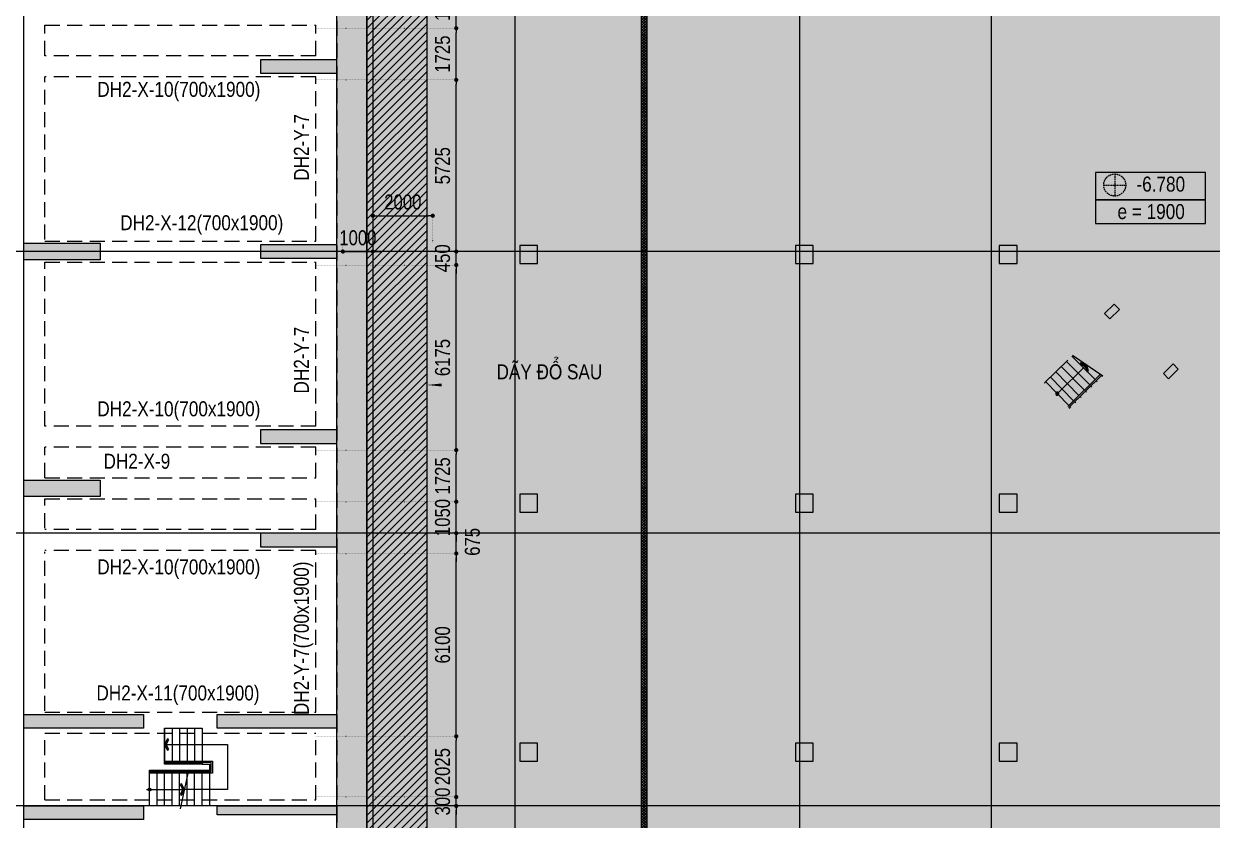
# Model space of a CAD drawing. Header units: millimetres. Extents: x 2356525 to 2927188, y -665534 to -417818.
# Drawn here: x 2714539 to 2754202, y -512806 to -486232 of the extents above; entities that cross this region are included whole.
import ezdxf
from ezdxf.enums import TextEntityAlignment as Align
from ezdxf.xclip import XClip

# ---------------------------------------------------------------- set-up
doc = ezdxf.new("R2010")
doc.units = ezdxf.units.MM
doc.header["$LTSCALE"] = 200
doc.header["$MEASUREMENT"] = 0
doc.header["$XCLIPFRAME"] = 0
for name, pattern in [('$1$CHG_XX_Damsan_Ham 2$0$HIDDEN', [0.375, 0.25, -0.125]), ('$1$HIDDEN', [0.375, 0.25, -0.125]), ('CHG_XX_Cot_Ham 2$0$$AUDIT_BAD_LTYPE3', [0]), ('CHG_XX_Damsan_Ham 2$0$CHG_XX_Damsan_Ham 2$0$HIDDEN', [0.375, 0.25, -0.125]), ('CHG_XX_Damsan_Ham 2$0$MB Ham 2$0$Hidden21', [3, 2, -1]), ('CHG_XX_Luoi truc$0$MB_Luoi truc$0$Center101', [13, 10, -1, 1, -1]), ('DOT2', [0.125, 0, -0.125])]:
    doc.linetypes.add(name, pattern=pattern)
doc.layers.get('0').update_dxf_attribs({"lineweight": 9})
doc.layers.get('Defpoints').update_dxf_attribs({"color": 10, "lineweight": 0})
for name, color, linetype, lineweight in [("$1$'S_General_Hidden_1 Thin", 1, '$1$HIDDEN', 18), ('$1$CHG_XX_Damsan_Ham 2$0$DBAO', 3, 'Continuous', 13), ('$1$CHG_XX_Damsan_Ham 2$0$DMo', 9, '$1$CHG_XX_Damsan_Ham 2$0$HIDDEN', 9), ('$1$CHG_XX_Damsan_Ham 2$0$TTP-TEXT', 30, 'Continuous', 5), ('CHG_XX_Cot_Ham 2$0$NS-Pier-H2', 150, 'Continuous', 13), ('CHG_XX_Cot_Ham 2$0$NS-Pier-H2 @ 1', 150, 'Continuous', 13), ('CHG_XX_Cot_Ham 2$0$NS-Pier-H2 @ 150', 150, 'Continuous', 13), ("CHG_XX_Damsan_Ham 2$0$CHG_XX_Damsan_Ham 2$0$'S_General_Hidden_1 Thin", 1, 'CHG_XX_Damsan_Ham 2$0$CHG_XX_Damsan_Ham 2$0$HIDDEN', 18), ('CHG_XX_Damsan_Ham 2$0$CHG_XX_Damsan_Ham 2$0$DBAO', 3, 'Continuous', 13), ('CHG_XX_Damsan_Ham 2$0$CHG_XX_Damsan_Ham 2$0$DTE-MEP-H-SLAB TEXT', 3, 'Continuous', 0), ('CHG_XX_Damsan_Ham 2$0$CHG_XX_Damsan_Ham 2$0$HATCH', 154, 'Continuous', 9), ('CHG_XX_Damsan_Ham 2$0$CHG_XX_Damsan_Ham 2$0$mach ngung thi cong', 6, 'Continuous', 13), ('CHG_XX_Damsan_Ham 2$0$CHG_XX_Damsan_Ham 2$0$Start hatch', 8, 'Continuous', 25), ('CHG_XX_Damsan_Ham 2$0$HATCH', 57, 'Continuous', 9), ('CHG_XX_Damsan_Ham 2$0$mach ngung thi cong', 6, 'Continuous', 13), ('CHG_XX_Damsan_Ham 2$0$tam cap ram', 8, 'Continuous', 5), ('DBAO', 90, 'Continuous', 13), ('TEXT P X', 1, 'Continuous', 9), ('TEXT P Y', 2, 'Continuous', 15)]:
    doc.layers.add(name, color=color, linetype=linetype, lineweight=lineweight)
for name, color, linetype in [('8', 8, 'Continuous'), ("CHG_XX_Damsan_Ham 2$0$CHG_XX_Damsan_Ham 2$0$'S_General_Hatch_8", 8, 'Continuous'), ('CHG_XX_Damsan_Ham 2$0$MB Ham 2$0$Staircase', 30, 'Continuous'), ('CHG_XX_Damsan_Ham 2$0$MB Ham 2$0$Staircase Hidden', 34, 'CHG_XX_Damsan_Ham 2$0$MB Ham 2$0$Hidden21'), ('CHG_XX_Luoi truc$0$Grid', 34, 'Continuous'), ('CHG_XX_Luoi truc$0$Grid Line', 251, 'CHG_XX_Luoi truc$0$MB_Luoi truc$0$Center101'), ('dim', 1, 'Continuous')]:
    doc.layers.add(name, color=color, linetype=linetype)
for name, color, linetype, lineweight, plot in [('CHG_XX_Cot_Ham 2$0$NS-Column-H2', 90, 'Continuous', 13, False), ('CHG_XX_Cot_Ham 2$0$NS-Column-H2 @ 1', 90, 'Continuous', 13, False), ('CHG_XX_Cot_Ham 2$0$NS-Column-H2 @ 150', 90, 'Continuous', 13, False)]:
    doc.layers.add(name, color=color, linetype=linetype, lineweight=lineweight, plot=plot)
doc.styles.add('$1$CHG_XX_Damsan_Ham 2$0$TTP-HelCon', font='')
doc.styles.add('CHG_XX_Luoi truc$0$MB_Luoi truc$0$Grid A-F$0$VNI-HelveCB', font='')
doc.styles.add('MB_Luoi truc$0$Arial_C', font='arial.ttf', dxfattribs={"width": 0.8})
doc.styles.add('TTP-HelCon', font='')
doc.styles.get('$1$CHG_XX_Damsan_Ham 2$0$TTP-HelCon').set_extended_font_data('VNI-Helve-Condense')
doc.styles.get('CHG_XX_Luoi truc$0$MB_Luoi truc$0$Grid A-F$0$VNI-HelveCB').set_extended_font_data('VNI-Helve-Condense', bold=True)
doc.styles.get('TTP-HelCon').set_extended_font_data('VNI-Helve-Condense')
doc.dimstyles.new('200', dxfattribs={"dimscale": 200, "dimtxt": 2.5, "dimasz": 0.7, "dimexe": 0.0003, "dimexo": 0, "dimgap": 1, "dimtad": 1, "dimdec": 0, "dimzin": 12, "dimdsep": 46, "dimtxsty": 'MB_Luoi truc$0$Arial_C', "dimblk": 'MB_Luoi truc$0$_Dot', "dimcen": 0.5, "dimclrd": 256, "dimclre": 8, "dimclrt": 1, "dimadec": 0, "dimazin": 0, "dimtfac": 1, "dimtdec": 0, "dimtix": 1, "dimtmove": 2, "dimatfit": 3, "dimldrblk": 'MB_Luoi truc$0$HTT Arrow 30', "dimfxl": 1, "dimtolj": 1, "dimtzin": 0, "dimlwe": -1, "dimarcsym": 0})
pattern_1 = [(45, (170555.19, -8650), (-44.194174, 44.194174), []), (135, (170555.19, -8650), (-44.194174, -44.194174), [])]

# ---------------------------------------------------------------- blocks, each defined once
blk = doc.blocks.new('*U864')
at = {"layer": 'CHG_XX_Cot_Ham 2$0$NS-Pier-H2 @ 1'}
h = blk.add_hatch(color=256, dxfattribs=at)
h.dxf.hatch_style = 1
h.paths.add_polyline_path([(450, 0), (0, 0), (0, -2550), (450, -2550)])
at = {"layer": 'CHG_XX_Cot_Ham 2$0$NS-Pier-H2 @ 150'}
h = blk.add_hatch(color=256, dxfattribs=at)
h.dxf.hatch_style = 1
h.paths.add_polyline_path([(450, 0), (0, 0), (0, -2550), (450, -2550)])
blk = doc.blocks.new('CHG_XX_Cot_Ham 2$0$Block A_C450x2250')
at = {"layer": 'CHG_XX_Cot_Ham 2$0$NS-Pier-H2'}
blk.add_lwpolyline([(450, -2550), (0, -2550), (0, 0), (450, 0)], close=True, dxfattribs=at)
blk.add_blockref('*U864', (0, 0), dxfattribs=at)
blk = doc.blocks.new('*U865')
at = {"layer": 'CHG_XX_Cot_Ham 2$0$NS-Column-H2 @ 1'}
h = blk.add_hatch(color=256, dxfattribs=at)
h.dxf.hatch_style = 1
h.paths.add_polyline_path([(-300, -300), (-300, 300), (300, 300), (300, -300)])
at = {"layer": 'CHG_XX_Cot_Ham 2$0$NS-Column-H2 @ 150'}
h = blk.add_hatch(color=256, dxfattribs=at)
h.dxf.hatch_style = 1
h.paths.add_polyline_path([(-300, -300), (-300, 300), (300, 300), (300, -300)])
blk = doc.blocks.new('CHG_XX_Cot_Ham 2$0$HoBoi_C600x600')
at = {"layer": 'CHG_XX_Cot_Ham 2$0$NS-Column-H2'}
blk.add_lwpolyline([(300, -300), (300, 300), (-300, 300), (-300, -300)], close=True, dxfattribs=at)
blk.add_blockref('*U865', (0, 0), dxfattribs=at)
blk = doc.blocks.new('CHG_XX_Cot_Ham 2$0$Block A_C10450x300')
at = {"layer": 'CHG_XX_Cot_Ham 2$0$NS-Pier-H2'}
h = blk.add_hatch(color=256, dxfattribs=at)
h.dxf.hatch_style = 1
h.paths.add_polyline_path([(6450, 0), (6450, -450), (10450, -450), (10450, 0)])
h.paths.add_polyline_path([(4000, -450), (4000, 0), (0, 0), (0, -450)])
for points in [[(0, 0), (4000, 0), (4000, -450), (0, -450)], [(6450, 0), (10450, 0), (10450, -450), (6450, -450)]]:
    blk.add_lwpolyline(points, close=True, dxfattribs=at)
blk = doc.blocks.new('*U867')
at = {"layer": 'CHG_XX_Cot_Ham 2$0$NS-Pier-H2 @ 1'}
h = blk.add_hatch(color=256, dxfattribs=at)
h.dxf.hatch_style = 1
h.paths.add_polyline_path([(550, 0), (0, 0), (0, -2550), (550, -2550)])
at = {"layer": 'CHG_XX_Cot_Ham 2$0$NS-Pier-H2 @ 150'}
h = blk.add_hatch(color=256, dxfattribs=at)
h.dxf.hatch_style = 1
h.paths.add_polyline_path([(550, 0), (0, 0), (0, -2550), (550, -2550)])
blk = doc.blocks.new('CHG_XX_Cot_Ham 2$0$550x2550')
at = {"layer": 'CHG_XX_Cot_Ham 2$0$NS-Pier-H2'}
blk.add_lwpolyline([(550, -2550), (0, -2550), (0, 0), (550, 0)], close=True, dxfattribs=at)
blk.add_blockref('*U867', (0, 0), dxfattribs=at)
blk = doc.blocks.new('*U835')
at = {"layer": 'CHG_XX_Luoi truc$0$Grid Line'}
blk.add_line((0, 0), (0, 608), dxfattribs=at)
at = {"layer": 'CHG_XX_Luoi truc$0$Grid', "lineweight": -2, "style": 'CHG_XX_Luoi truc$0$MB_Luoi truc$0$Grid A-F$0$VNI-HelveCB'}
for tag, p in [('GRIDSUB', (0, 617)), ('GRID', (0, -9))]:
    blk.add_attdef(tag, text='', height=5, dxfattribs=at).set_placement(p, align=Align.MIDDLE)
blk = doc.blocks.new('*U837')
at = {"layer": 'CHG_XX_Luoi truc$0$Grid Line'}
blk.add_line((0, 0), (0, 438), dxfattribs=at)
at = {"layer": 'CHG_XX_Luoi truc$0$Grid', "lineweight": -2, "style": 'CHG_XX_Luoi truc$0$MB_Luoi truc$0$Grid A-F$0$VNI-HelveCB'}
for tag, p in [('GRIDSUB', (0, 447)), ('GRID', (0, -9))]:
    blk.add_attdef(tag, text='', height=5, dxfattribs=at).set_placement(p, align=Align.MIDDLE)
blk = doc.blocks.new('CHG_XX_Luoi truc')
at = {"layer": 'CHG_XX_Luoi truc$0$Grid', "xscale": 300, "yscale": 300, "zscale": 300}
for p in [(12250, -12747), (22700, -12747), (28650, -12747), (38150, -12747), (44550, -12747)]:
    blk.add_blockref('*U835', p, dxfattribs=at)
at = {"layer": 'CHG_XX_Luoi truc$0$Grid', "xscale": 300.0000000000013, "yscale": 300.0000000000013, "zscale": 300.0000000000013, "rotation": 90}
for p in [(110703, 116150), (110703, 106750), (110703, 97650)]:
    blk.add_blockref('*U837', p, dxfattribs=at)
blk = doc.blocks.new('CHG_XX_Cot_Ham 2')
at = {"layer": 'CHG_XX_Cot_Ham 2$0$NS-Column-H2'}
h = blk.add_hatch(color=256, dxfattribs=at)
h.paths.add_polyline_path([(48641.1, 114396), (48816.3, 114217.7), (48495.4, 113902.2), (48320.1, 114080.5)])
h.paths.add_polyline_path([(50603.8, 112399.1), (50779, 112220.8), (50457.1, 111906.3), (50282.9, 112083.6)])
at = {"layer": 'CHG_XX_Cot_Ham 2$0$NS-Pier-H2'}
h = blk.add_hatch(color=256, dxfattribs=at)
h.dxf.hatch_style = 1
h.paths.add_polyline_path([(99639.2, 163400), (-10900, 163400), (-10900, 85450), (-300, 85450), (-300, 84050), (32350, 84050), (32350, -9000), (103575.5, -9000), (106050, -6022), (106050, 158254.3)])
h.paths.add_polyline_path([(99533.7, 163100), (105750, 158110.4), (105750, 90450), (105650, 90450), (105750, 90450), (105750, 13850), (105750, 13722.3), (105750, -5913.6), (103434.7, -8700), (93599.8, -8700), (93299.8, -8700), (32650, -8700), (32650, 84350), (0, 84350), (0, 85750), (-10600, 85750), (-10600, 163100), (93600, 163100)], flags=16)
h = blk.add_hatch(color=256, dxfattribs=at)
h.dxf.hatch_style = 1
h.paths.add_polyline_path([(18700, 97650), (18700, 97350), (22700, 97350), (22700, 97650)])
h.paths.add_polyline_path([(16250, 97200), (16250, 97650), (12250, 97650), (12250, 97200)])
at = {"layer": 'CHG_XX_Cot_Ham 2$0$NS-Column-H2'}
for points in [[(48641.1, 114396), (48816.3, 114217.7), (48495.4, 113902.2), (48320.1, 114080.5), (48641.1, 114396)], [(50603.8, 112399.1), (50779, 112220.8), (50457.1, 111906.3), (50282.9, 112083.6), (50603.8, 112399.1)], [(50603.8, 112399.1), (50779, 112220.8), (50458.1, 111905.3), (50282.9, 112083.6), (50603.8, 112399.1)]]:
    blk.add_lwpolyline(points, dxfattribs=at)
at = {"layer": 'CHG_XX_Cot_Ham 2$0$NS-Column-H2', "linetype": 'CHG_XX_Cot_Ham 2$0$$AUDIT_BAD_LTYPE3'}
for points in [[(48495.4, 113902.2), (48816.3, 114217.7), (48641.1, 114396), (48320.1, 114080.5), (48495.4, 113902.2)], [(50458.1, 111905.3), (50779, 112220.8), (50603.8, 112399.1), (50282.9, 112083.6), (50458.1, 111905.3)]]:
    blk.add_lwpolyline(points, dxfattribs=at)
at = {"layer": 'CHG_XX_Cot_Ham 2$0$NS-Pier-H2'}
for points in [[(12250, 97650), (16250, 97650), (16250, 97200), (12250, 97200)], [(18700, 97650), (22700, 97650), (22700, 97350), (18700, 97350)]]:
    blk.add_lwpolyline(points, close=True, dxfattribs=at)
at = {"layer": 'Defpoints'}
for p, q in [((48495.4, 113902.2), (48320.1, 114080.5)), ((50458.1, 111905.3), (50282.9, 112083.6))]:
    blk.add_line(p, q, dxfattribs=at)
at = {"layer": 'CHG_XX_Cot_Ham 2$0$NS-Column-H2'}
for p in [(29100, 116050), (38300, 116050), (45100, 116050), (29100, 107750), (38300, 107750), (45100, 107750), (29100, 99450), (38300, 99450), (45100, 99450)]:
    blk.add_blockref('CHG_XX_Cot_Ham 2$0$HoBoi_C600x600', p, dxfattribs=at)
at = {"layer": 'CHG_XX_Cot_Ham 2$0$NS-Pier-H2'}
for name, p in [('CHG_XX_Luoi truc', (0, 0)), ('CHG_XX_Cot_Ham 2$0$Block A_C10450x300', (12250, 100700))]:
    blk.add_blockref(name, p, dxfattribs=at)
at = {"layer": 'CHG_XX_Cot_Ham 2$0$NS-Pier-H2', "xscale": -1, "rotation": 90}
for p in [(20150, 122550), (20150, 116375), (20150, 110200), (20150, 106750), (20150, 106750)]:
    blk.add_blockref('CHG_XX_Cot_Ham 2$0$Block A_C450x2250', p, dxfattribs=at)
at = {"layer": 'CHG_XX_Cot_Ham 2$0$NS-Pier-H2', "rotation": 90}
for p in [(12250, 115875), (12250, 107975)]:
    blk.add_blockref('CHG_XX_Cot_Ham 2$0$550x2550', p, dxfattribs=at)
blk = doc.blocks.new('MB_Luoi truc$0$_Dot')
at = {"color": 0, "linetype": 'ByBlock', "lineweight": -2}
blk.add_line((-0.5, 0), (-1, 0), dxfattribs=at)
at = {"color": 0, "linetype": 'ByBlock', "const_width": 0.5}
blk.add_lwpolyline([(-0.25, 0, 1), (0.25, 0, 1)], format="xyb", close=True, dxfattribs=at)
blk = doc.blocks.new('*D284')
at = {"layer": 'Defpoints', "color": 0, "transparency": 16777216}
for p in [(2724989, -512331), (2728972, -512331), (2724989, -519731)]:
    blk.add_point(p, dxfattribs=at)
at = {"layer": 'dim', "color": 8, "linetype": 'DOT2', "transparency": 16777216}
for p, q in [((2724989, -512331), (2728972, -512331)), ((2724989, -519731), (2728972, -519731))]:
    blk.add_line(p, q, dxfattribs=at)
at = {"layer": 'dim', "lineweight": -2, "transparency": 16777216}
blk.add_line((2728972, -519591), (2728972, -512471), dxfattribs=at)
at = {"layer": 'dim', "lineweight": -2, "transparency": 16777216, "xscale": 140, "yscale": 140, "zscale": 140}
for p, rotation in [((2728972, -512331), 90), ((2728972, -519731), 270)]:
    blk.add_blockref('MB_Luoi truc$0$_Dot', p, dxfattribs=dict(at, rotation=rotation))
at = {"layer": 'dim', "color": 1, "transparency": 16777216, "insert": (2728517, -516031), "char_height": 500, "attachment_point": 5, "rotation": 90, "style": 'MB_Luoi truc$0$Arial_C'}
blk.add_mtext('\\A1;7400', dxfattribs=at)
blk = doc.blocks.new('MB_Luoi truc$0$HTT Arrow 30')
blk.add_hatch(color=256).paths.add_polyline_path([(-2.5, 0.375), (-2.5, -0.375), (0, 0)])
at = {"color": 0, "linetype": 'ByBlock', "lineweight": -2}
for p, q in [((0, 0), (-2.5, 0.375)), ((-2.5, -0.375), (-2.5, 0.375)), ((0, 0), (-2.5, -0.375))]:
    blk.add_line(p, q, dxfattribs=at)
blk = doc.blocks.new('*D285')
at = {"layer": 'Defpoints', "color": 0, "transparency": 16777216}
for p in [(2724289, -512031), (2728972, -512031), (2724989, -512331)]:
    blk.add_point(p, dxfattribs=at)
at = {"layer": 'dim', "color": 8, "linetype": 'DOT2', "transparency": 16777216}
for p, q in [((2724289, -512031), (2728972, -512031)), ((2724989, -512331), (2728972, -512331))]:
    blk.add_line(p, q, dxfattribs=at)
at = {"layer": 'dim', "lineweight": -2, "transparency": 16777216}
for p, q in [((2728972, -511891), (2728972, -511751)), ((2728972, -512331), (2728972, -512031)), ((2728972, -512471), (2728972, -512611))]:
    blk.add_line(p, q, dxfattribs=at)
at = {"layer": 'dim', "lineweight": -2, "transparency": 16777216, "xscale": 140, "yscale": 140, "zscale": 140}
for p, rotation in [((2728972, -512031), 270), ((2728972, -512331), 90)]:
    blk.add_blockref('MB_Luoi truc$0$_Dot', p, dxfattribs=dict(at, rotation=rotation))
at = {"layer": 'dim', "color": 1, "transparency": 16777216, "insert": (2728517, -512181), "char_height": 500, "attachment_point": 5, "rotation": 90, "style": 'MB_Luoi truc$0$Arial_C'}
blk.add_mtext('\\A1;300', dxfattribs=at)
blk = doc.blocks.new('*D286')
at = {"layer": 'Defpoints', "color": 0, "transparency": 16777216}
for p in [(2724289, -510006), (2728972, -510006), (2724289, -512031)]:
    blk.add_point(p, dxfattribs=at)
at = {"layer": 'dim', "color": 8, "linetype": 'DOT2', "transparency": 16777216}
for p, q in [((2724289, -510006), (2728972, -510006)), ((2724289, -512031), (2728972, -512031))]:
    blk.add_line(p, q, dxfattribs=at)
at = {"layer": 'dim', "lineweight": -2, "transparency": 16777216}
blk.add_line((2728972, -511891), (2728972, -510146), dxfattribs=at)
at = {"layer": 'dim', "lineweight": -2, "transparency": 16777216, "xscale": 140, "yscale": 140, "zscale": 140}
for p, rotation in [((2728972, -510006), 90), ((2728972, -512031), 270)]:
    blk.add_blockref('MB_Luoi truc$0$_Dot', p, dxfattribs=dict(at, rotation=rotation))
at = {"layer": 'dim', "color": 1, "transparency": 16777216, "insert": (2728517, -511019), "char_height": 500, "attachment_point": 5, "rotation": 90, "style": 'MB_Luoi truc$0$Arial_C'}
blk.add_mtext('\\A1;2025', dxfattribs=at)
blk = doc.blocks.new('*D287')
at = {"layer": 'Defpoints', "color": 0, "transparency": 16777216}
for p in [(2724289, -503906), (2728972, -503906), (2724289, -510006)]:
    blk.add_point(p, dxfattribs=at)
at = {"layer": 'dim', "color": 8, "linetype": 'DOT2', "transparency": 16777216}
for p, q in [((2724289, -503906), (2728972, -503906)), ((2724289, -510006), (2728972, -510006))]:
    blk.add_line(p, q, dxfattribs=at)
at = {"layer": 'dim', "lineweight": -2, "transparency": 16777216}
blk.add_line((2728972, -509866), (2728972, -504046), dxfattribs=at)
at = {"layer": 'dim', "lineweight": -2, "transparency": 16777216, "xscale": 140, "yscale": 140, "zscale": 140}
for p, rotation in [((2728972, -503906), 90), ((2728972, -510006), 270)]:
    blk.add_blockref('MB_Luoi truc$0$_Dot', p, dxfattribs=dict(at, rotation=rotation))
at = {"layer": 'dim', "color": 1, "transparency": 16777216, "insert": (2728517, -506956), "char_height": 500, "attachment_point": 5, "rotation": 90, "style": 'MB_Luoi truc$0$Arial_C'}
blk.add_mtext('\\A1;6100', dxfattribs=at)
blk = doc.blocks.new('*D288')
at = {"layer": 'Defpoints', "color": 0, "transparency": 16777216}
for p in [(2724989, -503231), (2728972, -503231), (2724289, -503906)]:
    blk.add_point(p, dxfattribs=at)
at = {"layer": 'dim', "color": 8, "linetype": 'DOT2', "transparency": 16777216}
for p, q in [((2724989, -503231), (2728972, -503231)), ((2724289, -503906), (2728972, -503906))]:
    blk.add_line(p, q, dxfattribs=at)
at = {"layer": 'dim', "lineweight": -2, "transparency": 16777216}
for p, q in [((2728972, -503091), (2728972, -502951)), ((2728972, -503906), (2728972, -503231)), ((2728972, -504046), (2728972, -504186))]:
    blk.add_line(p, q, dxfattribs=at)
at = {"layer": 'dim', "lineweight": -2, "transparency": 16777216, "xscale": 140, "yscale": 140, "zscale": 140}
for p, rotation in [((2728972, -503231), 270), ((2728972, -503906), 90)]:
    blk.add_blockref('MB_Luoi truc$0$_Dot', p, dxfattribs=dict(at, rotation=rotation))
at = {"layer": 'dim', "color": 1, "transparency": 16777216, "insert": (2729513, -503519), "char_height": 500, "attachment_point": 5, "rotation": 90, "style": 'MB_Luoi truc$0$Arial_C'}
blk.add_mtext('\\A1;675', dxfattribs=at)
blk = doc.blocks.new('*D289')
at = {"layer": 'Defpoints', "color": 0, "transparency": 16777216}
for p in [(2724289, -502181), (2728972, -502181), (2724989, -503231)]:
    blk.add_point(p, dxfattribs=at)
at = {"layer": 'dim', "lineweight": -2, "transparency": 16777216}
for p, q in [((2728972, -502041), (2728972, -501901)), ((2728972, -503231), (2728972, -502181)), ((2728972, -503371), (2728972, -503511))]:
    blk.add_line(p, q, dxfattribs=at)
at = {"layer": 'dim', "color": 8, "linetype": 'DOT2', "transparency": 16777216}
for p, q in [((2724289, -502181), (2728972, -502181)), ((2724989, -503231), (2728972, -503231))]:
    blk.add_line(p, q, dxfattribs=at)
at = {"layer": 'dim', "lineweight": -2, "transparency": 16777216, "xscale": 140, "yscale": 140, "zscale": 140}
for p, rotation in [((2728972, -502181), 270), ((2728972, -503231), 90)]:
    blk.add_blockref('MB_Luoi truc$0$_Dot', p, dxfattribs=dict(at, rotation=rotation))
at = {"layer": 'dim', "color": 1, "transparency": 16777216, "insert": (2728517, -502706), "char_height": 500, "attachment_point": 5, "rotation": 90, "style": 'MB_Luoi truc$0$Arial_C'}
blk.add_mtext('\\A1;1050', dxfattribs=at)
blk = doc.blocks.new('*D290')
at = {"layer": 'Defpoints', "color": 0, "transparency": 16777216}
for p in [(2724289, -500456), (2728972, -500456), (2724289, -502181)]:
    blk.add_point(p, dxfattribs=at)
at = {"layer": 'dim', "color": 8, "linetype": 'DOT2', "transparency": 16777216}
for p, q in [((2724289, -500456), (2728972, -500456)), ((2724289, -502181), (2728972, -502181))]:
    blk.add_line(p, q, dxfattribs=at)
at = {"layer": 'dim', "lineweight": -2, "transparency": 16777216}
blk.add_line((2728972, -502041), (2728972, -500596), dxfattribs=at)
at = {"layer": 'dim', "lineweight": -2, "transparency": 16777216, "xscale": 140, "yscale": 140, "zscale": 140}
for p, rotation in [((2728972, -500456), 90), ((2728972, -502181), 270)]:
    blk.add_blockref('MB_Luoi truc$0$_Dot', p, dxfattribs=dict(at, rotation=rotation))
at = {"layer": 'dim', "color": 1, "transparency": 16777216, "insert": (2728517, -501319), "char_height": 500, "attachment_point": 5, "rotation": 90, "style": 'MB_Luoi truc$0$Arial_C'}
blk.add_mtext('\\A1;1725', dxfattribs=at)
blk = doc.blocks.new('*D291')
at = {"layer": 'Defpoints', "color": 0, "transparency": 16777216}
for p in [(2724289, -494281), (2728972, -494281), (2724289, -500456)]:
    blk.add_point(p, dxfattribs=at)
at = {"layer": 'dim', "color": 8, "linetype": 'DOT2', "transparency": 16777216}
for p, q in [((2724289, -494281), (2728972, -494281)), ((2724289, -500456), (2728972, -500456))]:
    blk.add_line(p, q, dxfattribs=at)
at = {"layer": 'dim', "lineweight": -2, "transparency": 16777216}
blk.add_line((2728972, -500316), (2728972, -494421), dxfattribs=at)
at = {"layer": 'dim', "lineweight": -2, "transparency": 16777216, "xscale": 140, "yscale": 140, "zscale": 140}
for p, rotation in [((2728972, -494281), 90), ((2728972, -500456), 270)]:
    blk.add_blockref('MB_Luoi truc$0$_Dot', p, dxfattribs=dict(at, rotation=rotation))
at = {"layer": 'dim', "color": 1, "transparency": 16777216, "insert": (2728517, -497369), "char_height": 500, "attachment_point": 5, "rotation": 90, "style": 'MB_Luoi truc$0$Arial_C'}
blk.add_mtext('\\A1;6175', dxfattribs=at)
blk = doc.blocks.new('*D292')
at = {"layer": 'Defpoints', "color": 0, "transparency": 16777216}
for p in [(2724989, -493831), (2728972, -493831), (2724289, -494281)]:
    blk.add_point(p, dxfattribs=at)
at = {"layer": 'dim', "lineweight": -2, "transparency": 16777216}
for p, q in [((2728972, -493691), (2728972, -493551)), ((2728972, -494281), (2728972, -493831)), ((2728972, -494421), (2728972, -494561))]:
    blk.add_line(p, q, dxfattribs=at)
at = {"layer": 'dim', "color": 8, "linetype": 'DOT2', "transparency": 16777216}
for p, q in [((2724989, -493831), (2728972, -493831)), ((2724289, -494281), (2728972, -494281))]:
    blk.add_line(p, q, dxfattribs=at)
at = {"layer": 'dim', "lineweight": -2, "transparency": 16777216, "xscale": 140, "yscale": 140, "zscale": 140}
for p, rotation in [((2728972, -493831), 270), ((2728972, -494281), 90)]:
    blk.add_blockref('MB_Luoi truc$0$_Dot', p, dxfattribs=dict(at, rotation=rotation))
at = {"layer": 'dim', "color": 1, "transparency": 16777216, "insert": (2728517, -494056), "char_height": 500, "attachment_point": 5, "rotation": 90, "style": 'MB_Luoi truc$0$Arial_C'}
blk.add_mtext('\\A1;450', dxfattribs=at)
blk = doc.blocks.new('*D293')
at = {"layer": 'Defpoints', "color": 0, "transparency": 16777216}
for p in [(2724289, -488106), (2728972, -488106), (2724989, -493831)]:
    blk.add_point(p, dxfattribs=at)
at = {"layer": 'dim', "color": 8, "linetype": 'DOT2', "transparency": 16777216}
for p, q in [((2724289, -488106), (2728972, -488106)), ((2724989, -493831), (2728972, -493831))]:
    blk.add_line(p, q, dxfattribs=at)
at = {"layer": 'dim', "lineweight": -2, "transparency": 16777216}
blk.add_line((2728972, -493691), (2728972, -488246), dxfattribs=at)
at = {"layer": 'dim', "lineweight": -2, "transparency": 16777216, "xscale": 140, "yscale": 140, "zscale": 140}
for p, rotation in [((2728972, -488106), 90), ((2728972, -493831), 270)]:
    blk.add_blockref('MB_Luoi truc$0$_Dot', p, dxfattribs=dict(at, rotation=rotation))
at = {"layer": 'dim', "color": 1, "transparency": 16777216, "insert": (2728517, -490969), "char_height": 500, "attachment_point": 5, "rotation": 90, "style": 'MB_Luoi truc$0$Arial_C'}
blk.add_mtext('\\A1;5725', dxfattribs=at)
blk = doc.blocks.new('*D294')
at = {"layer": 'Defpoints', "color": 0, "transparency": 16777216}
for p in [(2724289, -486381), (2728972, -486381), (2724289, -488106)]:
    blk.add_point(p, dxfattribs=at)
at = {"layer": 'dim', "color": 8, "linetype": 'DOT2', "transparency": 16777216}
for p, q in [((2724289, -486381), (2728972, -486381)), ((2724289, -488106), (2728972, -488106))]:
    blk.add_line(p, q, dxfattribs=at)
at = {"layer": 'dim', "lineweight": -2, "transparency": 16777216}
blk.add_line((2728972, -487966), (2728972, -486521), dxfattribs=at)
at = {"layer": 'dim', "lineweight": -2, "transparency": 16777216, "xscale": 140, "yscale": 140, "zscale": 140}
for p, rotation in [((2728972, -486381), 90), ((2728972, -488106), 270)]:
    blk.add_blockref('MB_Luoi truc$0$_Dot', p, dxfattribs=dict(at, rotation=rotation))
at = {"layer": 'dim', "color": 1, "transparency": 16777216, "insert": (2728517, -487244), "char_height": 500, "attachment_point": 5, "rotation": 90, "style": 'MB_Luoi truc$0$Arial_C'}
blk.add_mtext('\\A1;1725', dxfattribs=at)
blk = doc.blocks.new('*D295')
at = {"layer": 'Defpoints', "color": 0, "transparency": 16777216}
for p in [(2724289, -484656), (2728972, -484656), (2724289, -486381)]:
    blk.add_point(p, dxfattribs=at)
at = {"layer": 'dim', "color": 8, "linetype": 'DOT2', "transparency": 16777216}
for p, q in [((2724289, -484656), (2728972, -484656)), ((2724289, -486381), (2728972, -486381))]:
    blk.add_line(p, q, dxfattribs=at)
at = {"layer": 'dim', "lineweight": -2, "transparency": 16777216}
blk.add_line((2728972, -486241), (2728972, -484796), dxfattribs=at)
at = {"layer": 'dim', "lineweight": -2, "transparency": 16777216, "xscale": 140, "yscale": 140, "zscale": 140}
for p, rotation in [((2728972, -484656), 90), ((2728972, -486381), 270)]:
    blk.add_blockref('MB_Luoi truc$0$_Dot', p, dxfattribs=dict(at, rotation=rotation))
at = {"layer": 'dim', "color": 1, "transparency": 16777216, "insert": (2728517, -485519), "char_height": 500, "attachment_point": 5, "rotation": 90, "style": 'MB_Luoi truc$0$Arial_C'}
blk.add_mtext('\\A1;1725', dxfattribs=at)
blk = doc.blocks.new('*D398')
at = {"layer": 'Defpoints', "color": 0, "transparency": 16777216}
for p in [(2725189, -493606), (2726189, -493606), (2726189, -493831)]:
    blk.add_point(p, dxfattribs=at)
at = {"layer": 'dim', "color": 8, "linetype": 'DOT2', "transparency": 16777216}
for p, q in [((2725189, -493606), (2725189, -493831)), ((2726189, -493606), (2726189, -493831))]:
    blk.add_line(p, q, dxfattribs=at)
at = {"layer": 'dim', "lineweight": -2, "transparency": 16777216}
for p, q in [((2725049, -493831), (2724909, -493831)), ((2725189, -493831), (2726189, -493831)), ((2726329, -493831), (2726469, -493831))]:
    blk.add_line(p, q, dxfattribs=at)
at = {"layer": 'dim', "lineweight": -2, "transparency": 16777216, "xscale": 140, "yscale": 140, "zscale": 140}
blk.add_blockref('MB_Luoi truc$0$_Dot', (2725189, -493831), dxfattribs=at)
at = {"layer": 'dim', "lineweight": -2, "transparency": 16777216, "xscale": 140, "yscale": 140, "zscale": 140, "rotation": 180}
blk.add_blockref('MB_Luoi truc$0$_Dot', (2726189, -493831), dxfattribs=at)
at = {"layer": 'dim', "color": 1, "transparency": 16777216, "insert": (2725689, -493376), "char_height": 500, "attachment_point": 5, "style": 'MB_Luoi truc$0$Arial_C'}
blk.add_mtext('\\A1;1000', dxfattribs=at)
blk = doc.blocks.new('*D399')
at = {"layer": 'Defpoints', "color": 0, "transparency": 16777216}
for p in [(2728189, -492637), (2726189, -493606), (2728189, -493533)]:
    blk.add_point(p, dxfattribs=at)
at = {"layer": 'dim', "color": 8, "linetype": 'DOT2', "transparency": 16777216}
for p, q in [((2726189, -493606), (2726189, -492637)), ((2728189, -493533), (2728189, -492637))]:
    blk.add_line(p, q, dxfattribs=at)
at = {"layer": 'dim', "lineweight": -2, "transparency": 16777216}
blk.add_line((2726329, -492637), (2728049, -492637), dxfattribs=at)
at = {"layer": 'dim', "lineweight": -2, "transparency": 16777216, "xscale": 140, "yscale": 140, "zscale": 140, "rotation": 180}
blk.add_blockref('MB_Luoi truc$0$_Dot', (2726189, -492637), dxfattribs=at)
at = {"layer": 'dim', "lineweight": -2, "transparency": 16777216, "xscale": 140, "yscale": 140, "zscale": 140}
blk.add_blockref('MB_Luoi truc$0$_Dot', (2728189, -492637), dxfattribs=at)
at = {"layer": 'dim', "color": 1, "transparency": 16777216, "insert": (2727189, -492182), "char_height": 500, "attachment_point": 5, "style": 'MB_Luoi truc$0$Arial_C'}
blk.add_mtext('\\A1;2000', dxfattribs=at)
blk = doc.blocks.new('$0$CHG_XX_Damsan_Ham 2$0$MB Ham 2$0$Arrow 60')
at = {"linetype": 'ByBlock', "lineweight": -2}
h = blk.add_hatch(color=0, dxfattribs=at)
h.paths.add_polyline_path([(1.88, 0.94), (1.65, 1.38), (0, 0.56), (-1.65, 1.38), (-1.88, 0.94), (0, 0)], flags=17)
h.paths.add_polyline_path([(1.65, 1.38), (1.88, 0.94), (0, 0), (-1.88, 0.94), (-1.65, 1.38), (0, 0.56)])
blk.add_hatch(color=0, dxfattribs=at).paths.add_polyline_path([(1.65, 1.38), (1.88, 0.94), (0, 0), (-1.88, 0.94), (-1.65, 1.38), (0, 0.56)])
at = {"color": 0, "linetype": 'ByBlock', "lineweight": -2}
blk.add_lwpolyline([(1.65, 1.38), (1.88, 0.94), (0, 0), (-1.88, 0.94), (-1.65, 1.38), (0, 0.56)], close=True, dxfattribs=at)
blk = doc.blocks.new('CHG_XX_Damsan_Ham 2$0$CHG_XX_Damsan_Ham 2$0$sdfsgdh')
at = {"layer": 'CHG_XX_Damsan_Ham 2$0$CHG_XX_Damsan_Ham 2$0$Start hatch', "ltscale": 0.5}
h = blk.add_hatch(dxfattribs=at)
h.set_pattern_fill('ANSI37', color=256, scale=500)
h.set_pattern_definition(pattern_1)
h.paths.add_polyline_path([(43750, 200), (43550, 200), (43550, -38999), (43750, -38999)])
h = blk.add_hatch(dxfattribs=at)
h.set_pattern_fill('ANSI37', color=256, scale=500)
h.set_pattern_definition(pattern_1)
h.paths.add_polyline_path([(43750, -38999), (43550, -38999), (43550, -74750), (43750, -74750)])
at = {"layer": 'CHG_XX_Damsan_Ham 2$0$CHG_XX_Damsan_Ham 2$0$DTE-MEP-H-SLAB TEXT', "color": 2, "ltscale": 0.5}
for p, q in [((43550, 200), (43550, -74750)), ((43750, -74750), (43750, 200))]:
    blk.add_line(p, q, dxfattribs=at)
blk = doc.blocks.new('CHG_XX_Damsan_Ham 2$0$MB Ham 2$0$Dot')
at = {"linetype": 'ByBlock', "lineweight": -2}
h = blk.add_hatch(color=0, dxfattribs=at)
edge = h.paths.add_edge_path()
edge.add_arc((0, 0), 0.5, 0, 360)
at = {"color": 0, "linetype": 'ByBlock', "lineweight": -2}
blk.add_line((0, -1), (0, 1), dxfattribs=at)
blk.add_circle((0, 0), 0.5, dxfattribs=at)
blk = doc.blocks.new('CHG_XX_Damsan_Ham 2$0$MB Ham 2$0$Arrow 60')
at = {"linetype": 'ByBlock', "lineweight": -2}
h = blk.add_hatch(color=0, dxfattribs=at)
h.paths.add_polyline_path([(1.88, 0.94), (1.65, 1.38), (0, 0.56), (-1.65, 1.38), (-1.88, 0.94), (0, 0)], flags=17)
h.paths.add_polyline_path([(1.65, 1.38), (1.88, 0.94), (0, 0), (-1.88, 0.94), (-1.65, 1.38), (0, 0.56)])
blk.add_hatch(color=0, dxfattribs=at).paths.add_polyline_path([(1.65, 1.38), (1.88, 0.94), (0, 0), (-1.88, 0.94), (-1.65, 1.38), (0, 0.56)])
at = {"color": 0, "linetype": 'ByBlock', "lineweight": -2}
blk.add_lwpolyline([(1.65, 1.38), (1.88, 0.94), (0, 0), (-1.88, 0.94), (-1.65, 1.38), (0, 0.56)], close=True, dxfattribs=at)
blk = doc.blocks.new('*U854')
at = {"layer": 'CHG_XX_Damsan_Ham 2$0$tam cap ram'}
h = blk.add_hatch(dxfattribs=at)
h.set_pattern_fill('_USER', color=256, scale=250, angle=90, pattern_type=0)
h.set_pattern_definition([(90, (2200, 2550), (-250, 2e-14), [])])
h.paths.add_polyline_path([(1200, 2550), (3200, 2550), (3200, 1450), (1200, 1450)])
h.paths.add_polyline_path([(1200, 1400), (3200, 1400), (3200, 1350), (1200, 1350)])
h.paths.add_polyline_path([(1200, 1200), (3200, 1200), (3200, 1150), (1200, 1150)])
h.paths.add_polyline_path([(1200, 1100), (3200, 1100), (3200, 0), (1200, 0)])
at = {"layer": 'CHG_XX_Damsan_Ham 2$0$MB Ham 2$0$Staircase'}
for p, q in [((1200, 0), (1200, 1100)), ((3200, 0), (3200, 1100)), ((0, 0), (4400, 0))]:
    blk.add_line(p, q, dxfattribs=at)
at = {"layer": 'CHG_XX_Damsan_Ham 2$0$MB Ham 2$0$Staircase Hidden'}
for p, q in [((4400, 2550), (4400, 0)), ((4400, 1200), (4400, 1350))]:
    blk.add_line(p, q, dxfattribs=at)
at = {"layer": 'CHG_XX_Damsan_Ham 2$0$tam cap ram'}
for p, q in [((0, 0), (0, 2550)), ((0, 2550), (4400, 2550)), ((1200, 1450), (1200, 2550)), ((1598, 1350), (1848, 2550)), ((1700, 1350), (1950, 2550)), ((3200, 1450), (3200, 2550)), ((600, 550), (600, 2000)), ((600, 2000), (3800, 2000)), ((3800, 550), (3800, 2000)), ((1100, 1100), (1100, 1450)), ((1100, 1450), (3300, 1450)), ((1150, 1150), (1150, 1400)), ((1150, 1400), (3250, 1400)), ((1200, 1150), (1200, 1400)), ((1200, 1400), (1200, 1350)), ((1200, 1350), (3200, 1350)), ((1200, 1200), (3200, 1200)), ((1200, 1200), (1200, 1150)), ((3200, 1150), (3200, 1400)), ((3250, 1150), (3250, 1400)), ((3300, 1100), (3300, 1450)), ((1100, 1100), (3300, 1100)), ((1150, 1150), (3250, 1150)), ((600, 550), (3800, 550))]:
    blk.add_line(p, q, dxfattribs=at)
for points in [[(1200, 2550), (3200, 2550), (3200, 1450), (1200, 1450)], [(1200, 1400), (3200, 1400), (3200, 1350), (1200, 1350)], [(1200, 1200), (3200, 1200), (3200, 1150), (1200, 1150)], [(1200, 1100), (3200, 1100), (3200, 0), (1200, 0)]]:
    blk.add_lwpolyline(points, close=True, dxfattribs=at)
for centre, start, end in [((1200, 1350), 90, 180), ((3200, 1350), 0, 90), ((1200, 1200), 180, 270), ((3200, 1200), 270, 0)]:
    blk.add_arc(centre, 1200, start, end, dxfattribs=at)
at = {"layer": 'CHG_XX_Damsan_Ham 2$0$tam cap ram', "yscale": 100, "zscale": 100}
for name, p, xscale, rotation in [('CHG_XX_Damsan_Ham 2$0$MB Ham 2$0$Arrow 60', (1835, 2000), 100, 270), ('CHG_XX_Damsan_Ham 2$0$MB Ham 2$0$Dot', (3200, 2000), 100, 270), ('CHG_XX_Damsan_Ham 2$0$MB Ham 2$0$Arrow 60', (3200, 550), -100, 90)]:
    blk.add_blockref(name, p, dxfattribs=dict(at, xscale=xscale, rotation=rotation))
blk = doc.blocks.new('CHG_XX_Damsan_Ham 2$0$ArchStaireH2')
at = {"layer": 'CHG_XX_Damsan_Ham 2$0$tam cap ram'}
for p, q in [((4700, -40800), (4700, -41900)), ((4950, -40800), (4950, -41900)), ((5200, -40800), (5200, -41900)), ((5450, -40800), (5450, -41900)), ((5700, -40800), (5700, -41900)), ((5950, -41950), (4700, -41950)), ((4700, -41950), (4700, -42000)), ((4950, -41950), (4950, -42000)), ((5200, -41950), (5200, -42000)), ((5450, -41950), (5450, -42000)), ((5700, -41950), (5700, -42000)), ((4450, -42250), (4450, -42200)), ((4450, -43400), (4450, -42300)), ((4700, -42250), (4700, -42200)), ((4700, -43400), (4700, -42300)), ((4950, -42250), (4950, -42200)), ((4950, -43400), (4950, -42300)), ((5200, -42250), (5200, -42200)), ((5200, -43400), (5200, -42300)), ((5496, -42200), (5225, -43500)), ((5450, -42250), (5450, -42200)), ((5450, -43400), (5450, -42300)), ((5700, -42250), (5700, -42200)), ((5700, -43400), (5700, -42300)), ((5950, -42250), (5950, -42200)), ((5950, -43400), (5950, -42300)), ((4200, -42850), (5360, -42850))]:
    blk.add_line(p, q, dxfattribs=at)
for points in [[(4700, -41900), (4700, -40800), (5950, -40800), (5950, -42000), (4700, -42000), (4700, -41950)], [(4700, -41350), (6800, -41350), (6800, -42850), (5360, -42850)], [(5485, -42250), (6250, -42250), (6250, -41950), (4700, -41950), (4700, -41900), (6300, -41900), (6300, -42300), (5485, -42300)], [(4700, -41950), (5950, -41950), (5950, -42000), (4700, -42000)], [(5950, -42000), (6200, -42000), (6200, -42200)], [(5246, -43400), (4200, -43400), (4200, -42200), (5496, -42200)], [(5475, -42300), (4200, -42300), (4200, -42250), (5485, -42250)], [(6200, -42300), (6200, -43400), (5246, -43400)], [(5496, -42200), (6200, -42200), (6200, -42250)]]:
    blk.add_lwpolyline(points, dxfattribs=at)
blk.add_lwpolyline([(4838, -41185), (4794, -41163), (4700, -41350), (4794, -41538), (4838, -41515), (4756, -41350)], close=True, dxfattribs=at)
ref = blk.add_blockref('*U854', (38175, -28826), dxfattribs=dict(xscale=-1, rotation=44.5054804266082))
XClip(ref).set_block_clipping_path([(3250, 1350), (3249.9999999999, 2550), (1945, 2550), (1695, 1350)])
for name, p, xscale, yscale, zscale, rotation in [('CHG_XX_Damsan_Ham 2$0$MB Ham 2$0$Dot', (4200, -42850), 100.0000000000002, 100.0000000000002, 100.0000000000002, 270), ('CHG_XX_Damsan_Ham 2$0$MB Ham 2$0$Arrow 60', (5360, -42850), -100.0000000000001, 100.0000000000001, 100, 90)]:
    blk.add_blockref(name, p, dxfattribs=dict(at, xscale=xscale, yscale=yscale, zscale=zscale, rotation=rotation))
blk = doc.blocks.new('CHG_XX_Damsan_Ham 2', base_point=(3089256, -609981))
at = {"layer": "CHG_XX_Damsan_Ham 2$0$CHG_XX_Damsan_Ham 2$0$'S_General_Hatch_8"}
h = blk.add_hatch(dxfattribs=at)
h.set_pattern_fill('CROSS', color=256, scale=2000)
edge = h.paths.add_edge_path()
edge.add_line((76750, 42625), (76750, 65250))
edge.add_line((76750, 65250), (76750, 65850))
edge.add_line((76750, 65850), (77900, 65850))
edge.add_line((77900, 65850), (77900, 89350))
edge.add_line((77900, 89350), (76850, 89350))
edge.add_line((76850, 89350), (76850, 90650))
edge.add_line((76850, 90650), (76852, 131950))
edge.add_line((76852, 131950), (51950, 131950))
edge.add_line((51950, 131950), (51950, 130600))
edge.add_line((51950, 130600), (22700, 130600))
edge.add_line((22700, 130600), (22700, 84050))
edge.add_line((22700, 84050), (32350, 84050))
edge.add_line((32350, 84050), (32350, 22700))
edge.add_line((32350, 22700), (76500, 22700))
edge.add_line((76500, 22700), (76500, 23518))
edge.add_line((76500, 23518), (76750, 23518))
edge.add_line((76750, 23518), (76750, 42625))
edge.add_line((76750, 42625), (76750, 43198))
at = {"layer": 'CHG_XX_Damsan_Ham 2$0$CHG_XX_Damsan_Ham 2$0$HATCH'}
h = blk.add_hatch(dxfattribs=at)
h.set_pattern_fill('ANSI31', color=256, scale=1500)
h.set_pattern_definition([(45, (-2702289.21, 609981.01), (-132.582521, 132.582521), [])])
h.paths.add_polyline_path([(32350, 25700), (73852, 25700), (73852, 127600), (25700, 127600), (25700, 84350), (23700, 84350), (23700, 129600), (75851, 129600), (75851, 23700), (32350, 23700)])
at = {"layer": "CHG_XX_Damsan_Ham 2$0$CHG_XX_Damsan_Ham 2$0$'S_General_Hidden_1 Thin", "ltscale": 10}
for p, q in [((22700, 130600), (22700, 84050)), ((12950, 122675), (12950, 123700)), ((12950, 123700), (22000, 123700)), ((22000, 122675), (22000, 123700)), ((22700, 116500), (22700, 123650)), ((22000, 122675), (12950, 122675)), ((12950, 116550), (12950, 121975)), ((22000, 121975), (12950, 121975)), ((22000, 116500), (22000, 121975)), ((12950, 116500), (22000, 116500)), ((12950, 115800), (22000, 115800)), ((12950, 110325), (12950, 115800)), ((22000, 110325), (22000, 115800)), ((22700, 108600), (22700, 115800)), ((22000, 110325), (12950, 110325)), ((12950, 108600), (12950, 109625)), ((22000, 109625), (12950, 109625)), ((22000, 108600), (22000, 109625)), ((12950, 108600), (22000, 108600)), ((12950, 107900), (22000, 107900)), ((12950, 106925), (12950, 107900)), ((22000, 106875), (22000, 107900)), ((22700, 100745), (22700, 107900)), ((22000, 106875), (12950, 106875)), ((22000, 106175), (12950, 106175)), ((12950, 100825), (12950, 106125)), ((22000, 100775), (22000, 106175)), ((12950, 100775), (22000, 100775)), ((12950, 100075), (22000, 100075)), ((12950, 97850), (12950, 100025)), ((22000, 97850), (22000, 100075)), ((22700, 97850), (22700, 100025)), ((12950, 97850), (22000, 97850))]:
    blk.add_line(p, q, dxfattribs=at)
at = {"layer": 'CHG_XX_Damsan_Ham 2$0$CHG_XX_Damsan_Ham 2$0$HATCH'}
blk.add_lwpolyline([(32350, 25700), (73852, 25700), (73852, 127600), (25700, 127600), (25700, 84350), (23700, 84350), (23700, 129600), (75851, 129600), (75851, 23700), (32350, 23700), (32350, 25700)], dxfattribs=at)
at = {"layer": 'CHG_XX_Damsan_Ham 2$0$CHG_XX_Damsan_Ham 2$0$mach ngung thi cong'}
blk.add_lwpolyline([(23700, 90148), (-100, 90150), (-100, 153400), (99650, 153400), (99650, 71950), (75851, 71950), (75851, 88800), (75851, 88800), (75851, 129600), (23700, 129600)], close=True, dxfattribs=at)
at = {"layer": 'CHG_XX_Damsan_Ham 2$0$mach ngung thi cong'}
blk.add_lwpolyline([(23900, 90148), (-100, 90150), (-100, 153400), (99650, 153400), (99650, 71950), (75549, 71950), (75549, 88800), (75549, 88800), (75549, 129500), (23900, 129500)], close=True, dxfattribs=at)
at = {"layer": 'CHG_XX_Damsan_Ham 2$0$CHG_XX_Damsan_Ham 2$0$DBAO'}
blk.add_blockref('CHG_XX_Cot_Ham 2', (0, 0), dxfattribs=at)
at = {"layer": 'CHG_XX_Damsan_Ham 2$0$CHG_XX_Damsan_Ham 2$0$DTE-MEP-H-SLAB TEXT'}
blk.add_blockref('CHG_XX_Damsan_Ham 2$0$CHG_XX_Damsan_Ham 2$0$sdfsgdh', (-10700, 160900), dxfattribs=at)
at = {"layer": 'CHG_XX_Damsan_Ham 2$0$HATCH'}
for name, p in [('CHG_XX_Cot_Ham 2', (0, 0)), ('CHG_XX_Damsan_Ham 2$0$ArchStaireH2', (12250, 141050))]:
    blk.add_blockref(name, p, dxfattribs=at)

msp = doc.modelspace()

# ---------------------------------------------------------------- hatches: boundary and pattern name
at = {"layer": '$1$CHG_XX_Damsan_Ham 2$0$DMo'}
h = msp.add_hatch(color=256, dxfattribs=at)
h.dxf.hatch_style = 1
h.paths.add_polyline_path([(2751315.3, -491612, 0.4142136), (2750947, -491243.7), (2750947, -491612)])
h.paths.add_polyline_path([(2750947, -491980.4), (2750947, -491612), (2750578.6, -491612, 0.4142136)])

# ---------------------------------------------------------------- linework, layer by layer
at = {"layer": '$1$CHG_XX_Damsan_Ham 2$0$DBAO'}
for points in [[(2750307.2, -491192.7), (2750307.2, -492108.7), (2753973.5, -492108.7), (2753973.5, -491192.7)], [(2750307.2, -492108.7), (2750307.2, -492892.9), (2753973.5, -492892.9), (2753973.5, -492108.7)]]:
    msp.add_lwpolyline(points, close=True, dxfattribs=at)
at = {"layer": '$1$CHG_XX_Damsan_Ham 2$0$DMo'}
for p, q in [((2750947, -491243.7), (2750947, -491980.4)), ((2750578.6, -491612), (2751315.3, -491612))]:
    msp.add_line(p, q, dxfattribs=at)
msp.add_circle((2750947, -491612), 368.3, dxfattribs=at)
at = {"layer": '8', "flags": 128}
msp.add_lwpolyline([(2728489.2, -498284, 100, 0, 0), (2727989.2, -498284, 0, 0, 0), (2733877, -498284.4, 0, 0, 0)], format="xyseb", dxfattribs=at)

# ---------------------------------------------------------------- block references
at = {"layer": "$1$'S_General_Hidden_1 Thin", "ltscale": 10, "xscale": -100, "yscale": 100, "zscale": 100, "rotation": 134.5054804273224}
msp.add_blockref('$0$CHG_XX_Damsan_Ham 2$0$MB Ham 2$0$Arrow 60', (2750003.8, -497617.4), dxfattribs=at)
msp.add_blockref('CHG_XX_Damsan_Ham 2', (5791545.2, -1219962))
at = {"layer": 'DBAO'}
msp.add_blockref('CHG_XX_Cot_Ham 2', (2702289.2, -609981), dxfattribs=at)

# ---------------------------------------------------------------- texts
at = {"layer": '$1$CHG_XX_Damsan_Ham 2$0$TTP-TEXT', "style": '$1$CHG_XX_Damsan_Ham 2$0$TTP-HelCon'}
for s, p in [(' -6.780', (2751513.5, -491831.6)), ('e = 1900', (2751040.3, -492747.6))]:
    msp.add_text(s, height=500, dxfattribs=at).set_placement(p)
at = {"layer": 'TEXT P X', "style": 'TTP-HelCon'}
for s, p in [('DH2-X-10(700x1900)', (2716992.9, -488670.1)), ('DH2-X-12(700x1900)', (2717758.1, -493119.6)), ('DH2-X-10(700x1900)', (2716992.9, -499328.7)), ('DH2-X-9', (2717200.6, -501078.6)), ('DH2-X-10(700x1900)', (2716992.9, -504602.7)), ('DH2-X-11(700x1900)', (2716964.3, -508810.3))]:
    msp.add_text(s, height=500, dxfattribs=at).set_placement(p)
msp.add_text('DAÕY ÑOÅ SAU', height=500, dxfattribs=at).set_placement((2732080.9, -498094.6, 4036.1), align=Align.CENTER)
at = {"layer": 'TEXT P Y', "style": 'TTP-HelCon'}
for s, p in [('DH2-Y-7', (2724053.4, -491470.3)), ('DH2-Y-7', (2724053.4, -498568.5)), ('DH2-Y-7(700x1900)', (2724053.4, -509299))]:
    msp.add_text(s, height=500, rotation=90, dxfattribs=at).set_placement(p)

# ---------------------------------------------------------------- dimensions: what is measured, and where the dimension line sits
at = {"layer": 'dim'}
for base, p1, p2, picture, middle in [((2728972.2, -484656), (2724289.2, -486381), (2724289.2, -484656), '*D295', (2728516.9, -485518.5)), ((2728972.2, -486381), (2724289.2, -488106), (2724289.2, -486381), '*D294', (2728516.9, -487243.5)), ((2728972.2, -488106), (2724989.2, -493831), (2724289.2, -488106), '*D293', (2728516.9, -490968.5)), ((2728972.2, -493831), (2724289.2, -494281), (2724989.2, -493831), '*D292', (2728516.9, -494056)), ((2728972.2, -494281), (2724289.2, -500456), (2724289.2, -494281), '*D291', (2728516.9, -497368.5)), ((2728972.2, -500456), (2724289.2, -502181), (2724289.2, -500456), '*D290', (2728516.9, -501318.5)), ((2728972.2, -502181), (2724989.2, -503231), (2724289.2, -502181), '*D289', (2728516.9, -502706)), ((2728972.2, -503906), (2724289.2, -510006), (2724289.2, -503906), '*D287', (2728516.9, -506956)), ((2728972.2, -510006), (2724289.2, -512031), (2724289.2, -510006), '*D286', (2728516.9, -511018.5)), ((2728972.2, -512031), (2724989.2, -512331), (2724289.2, -512031), '*D285', (2728516.7, -512181)), ((2728972.2, -512331), (2724989.2, -519731), (2724989.2, -512331), '*D284', (2728516.9, -516031))]:
    dim = msp.add_linear_dim(base=base, p1=p1, p2=p2, angle=90, dimstyle='200', dxfattribs=at)
    dim.commit()
    dim.dimension.update_dxf_attribs({"geometry": picture, "text_midpoint": middle})
for base, p1, p2, picture, middle in [((2728189.2, -492637.1), (2726189.2, -493606), (2728189.2, -493533.4), '*D399', (2727189.2, -492181.8)), ((2726189.2, -493831), (2725189.2, -493605.7), (2726189.2, -493606), '*D398', (2725689.2, -493375.7))]:
    dim = msp.add_linear_dim(base=base, p1=p1, p2=p2, dimstyle='200', dxfattribs=at)
    dim.commit()
    dim.dimension.update_dxf_attribs({"geometry": picture, "text_midpoint": middle})
dim = msp.add_linear_dim(base=(2728972.2, -503231), p1=(2724289.2, -503906), p2=(2724989.2, -503231), angle=90, dimstyle='200', dxfattribs=at)
dim.commit()
dim.dimension.update_dxf_attribs({"geometry": '*D288', "text_midpoint": (2729513.3, -503518.5), "dimtype": 160})

doc.saveas('drawing.dxf')
